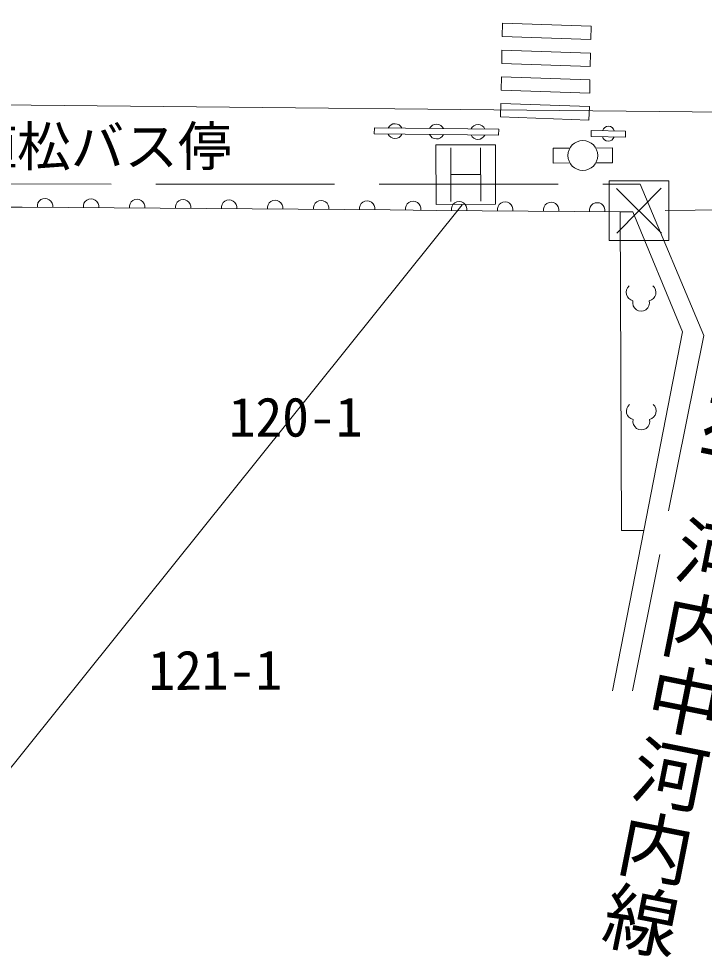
# Model space of a CAD drawing. Units: millimetres, scale not verified. Extents: x 40000 to 680000, y 20000 to 380000.
# Drawn here: x 505543 to 528556, y 243198 to 274692 of the extents above; entities that cross this region are included whole.
import ezdxf
from ezdxf.enums import TextEntityAlignment as Align

# ---------------------------------------------------------------- set-up
doc = ezdxf.new("R2010")
doc.units = ezdxf.units.MM
doc.header["$LTSCALE"] = 1000
doc.linetypes.add('DASHED', pattern=[7.5, 6, -1.5])
for name, color, linetype, lineweight in [('M-BGD', 7, 'Continuous', 13), ('M-BGD-EXST', 7, 'Continuous', 13), ('M-STR-HTXT', 7, 'Continuous', 13), ('M-STR-STRC', 7, 'Continuous', 13)]:
    doc.layers.add(name, color=color, linetype=linetype, lineweight=lineweight)
doc.layers.add('M-BMK-HTXT', color=7, linetype='Continuous')
doc.styles.add('@ＭＳ ゴシック', font='')
doc.styles.add('ＭＳ ゴシック', font='')
doc.styles.get('@ＭＳ ゴシック').set_extended_font_data('@MS Gothic')
doc.styles.get('ＭＳ ゴシック').set_extended_font_data('MS Gothic')

msp = doc.modelspace()

# ---------------------------------------------------------------- linework, layer by layer
at = {"layer": 'M-BGD'}
for p, q in [((517480, 270830), (517482, 271030)), ((517482, 271030), (521656, 270985)), ((521654, 270785), (521656, 270985)), ((524756, 270743), (524759, 270943)), ((524759, 270943), (525917, 270924)), ((525914, 270724), (525917, 270924)), ((517480, 270830), (521654, 270785)), ((524756, 270743), (525914, 270724)), ((504107, 268381), (505652, 268369)), ((505652, 268369), (507197, 268357)), ((507197, 268357), (508741, 268346)), ((508741, 268346), (510286, 268334)), ((510286, 268334), (511831, 268322)), ((511831, 268322), (513375, 268310)), ((513375, 268310), (514920, 268298)), ((514920, 268298), (516465, 268287)), ((516465, 268287), (518009, 268275)), ((518009, 268275), (519554, 268263)), ((519554, 268263), (521099, 268251)), ((521099, 268251), (522643, 268240)), ((522643, 268240), (524188, 268228)), ((524188, 268228), (525733, 268216))]:
    msp.add_line(p, q, dxfattribs=at)
at = {"layer": 'M-BGD', "linetype": 'DASHED'}
for p, q in [((533245, 268326), (526778, 268248)), ((525480, 252135), (526526, 257518))]:
    msp.add_line(p, q, dxfattribs=at)
at = {"layer": 'M-BGD'}
msp.add_lwpolyline([(569530, 271159), (440880, 272435), (324050, 273899), (209264, 275428), (124818, 276543), (69083, 277364)], dxfattribs=at)
at = {"layer": 'M-BGD', "linetype": 'DASHED'}
msp.add_lwpolyline([(431194, 269628), (463552, 269349), (502648, 269149), (526404, 269137), (528538, 264066), (526151, 252137)], dxfattribs=at)
at = {"layer": 'M-BGD'}
msp.add_lwpolyline([(526526, 257518), (527822, 264184), (526158, 268217), (525733, 268216), (525775, 257522)], close=True, dxfattribs=at)
for centre, radius, start, end in [((518176, 270918), 254, 23.5939, 155.1839), ((519568, 270903), 254, 23.5939, 155.1839), ((520959, 270888), 254, 23.5939, 155.1839), ((525337, 270885), 199, 13.3474, 164.7855), ((518177, 270927), 254, 203.5945, 335.1834), ((519568, 270912), 254, 203.5939, 335.1839), ((520959, 270897), 254, 203.5939, 335.1839), ((525336, 270783), 199, 193.3473, 344.7856), ((506425, 268403), 260, 350.8342, 188.2926), ((507969, 268391), 260, 350.8342, 188.2926), ((509514, 268379), 260, 350.8322, 188.2924), ((511059, 268367), 260, 350.8342, 188.2926), ((512603, 268356), 260, 350.8342, 188.2926), ((514148, 268344), 260, 350.8352, 188.2895), ((515693, 268332), 260, 350.8322, 188.2924), ((517237, 268320), 260, 350.8342, 188.2926), ((518782, 268309), 260, 350.8341, 188.2905), ((520327, 268297), 260, 350.8322, 188.2924), ((521871, 268285), 260, 350.8342, 188.2926), ((523416, 268273), 260, 350.8342, 188.2926), ((524961, 268261), 260, 350.8322, 188.2924)]:
    msp.add_arc(centre, radius, start, end, dxfattribs=at)
at = {"layer": 'M-BGD-EXST'}
for p, q in [((523481, 270352), (524049, 270353)), ((523481, 270352), (523482, 269852)), ((525481, 270356), (524913, 270355)), ((525482, 269856), (525481, 270356)), ((523482, 269852), (524050, 269853)), ((525482, 269856), (524914, 269855)), ((525615, 269001), (527118, 267503)), ((525618, 267501), (527115, 269003))]:
    msp.add_line(p, q, dxfattribs=at)
msp.add_lwpolyline([(525369, 267250), (527369, 267254), (527365, 269254), (525365, 269250)], close=True, dxfattribs=at)
msp.add_circle((524481, 270104), 500, dxfattribs=at)
for centre, radius, start, end in [((526224, 265510), 288, 130.7126, 257.5839), ((526649, 265511), 288, 282.6401, 49.5114), ((526437, 265162), 283, 166.4265, 13.7976), ((526231, 261527), 288, 130.7134, 257.5831), ((526656, 261528), 288, 282.6409, 49.5106), ((526445, 261179), 283, 166.4265, 13.7976)]:
    msp.add_arc(centre, radius, start, end, dxfattribs=at)
at = {"layer": 'M-STR-HTXT'}
for p, q in [((521548, 270467), (519548, 270463)), ((519548, 270463), (519552, 268463)), ((520048, 270364), (520051, 268564)), ((521051, 268566), (521048, 270366)), ((521552, 268467), (521548, 270467)), ((520050, 269464), (521050, 269466)), ((519552, 268463), (521552, 268467))]:
    msp.add_line(p, q, dxfattribs=at)
at = {"layer": 'M-STR-STRC'}
for p, q in [((521786, 274543), (521776, 274093)), ((521786, 274543), (524756, 274442)), ((524747, 273992), (524756, 274442)), ((521776, 274093), (524747, 273992)), ((521766, 273644), (521756, 273194)), ((521766, 273644), (524738, 273542)), ((524729, 273093), (524738, 273542)), ((521756, 273194), (524729, 273093)), ((521746, 272744), (521736, 272294)), ((521746, 272744), (524720, 272643)), ((524711, 272193), (524720, 272643)), ((521736, 272294), (524711, 272193)), ((521711, 271401), (521727, 271844)), ((521727, 271844), (521727, 271851)), ((521727, 271844), (524705, 271743)), ((524705, 271743), (524686, 271293)), ((521711, 271401), (524686, 271293)), ((520434, 268447), (503427, 247257))]:
    msp.add_line(p, q, dxfattribs=at)

# ---------------------------------------------------------------- texts
at = {"layer": 'M-BMK-HTXT', "style": 'ＭＳ ゴシック'}
for s, p in [('西植松バス停', (507285, 270409)), ('120-1', (514837, 261329)), ('121-1', (512140, 252834))]:
    msp.add_text(s, height=1320, rotation=0.112, dxfattribs=at).set_placement(p, align=Align.MIDDLE_CENTER)
at = {"layer": 'M-BMK-HTXT', "style": '@ＭＳ ゴシック'}
msp.add_text('市道下河内中河内線', height=1833, rotation=258.757, dxfattribs=at).set_placement((529129, 265572), align=Align.BOTTOM_LEFT)

doc.saveas('drawing.dxf')
